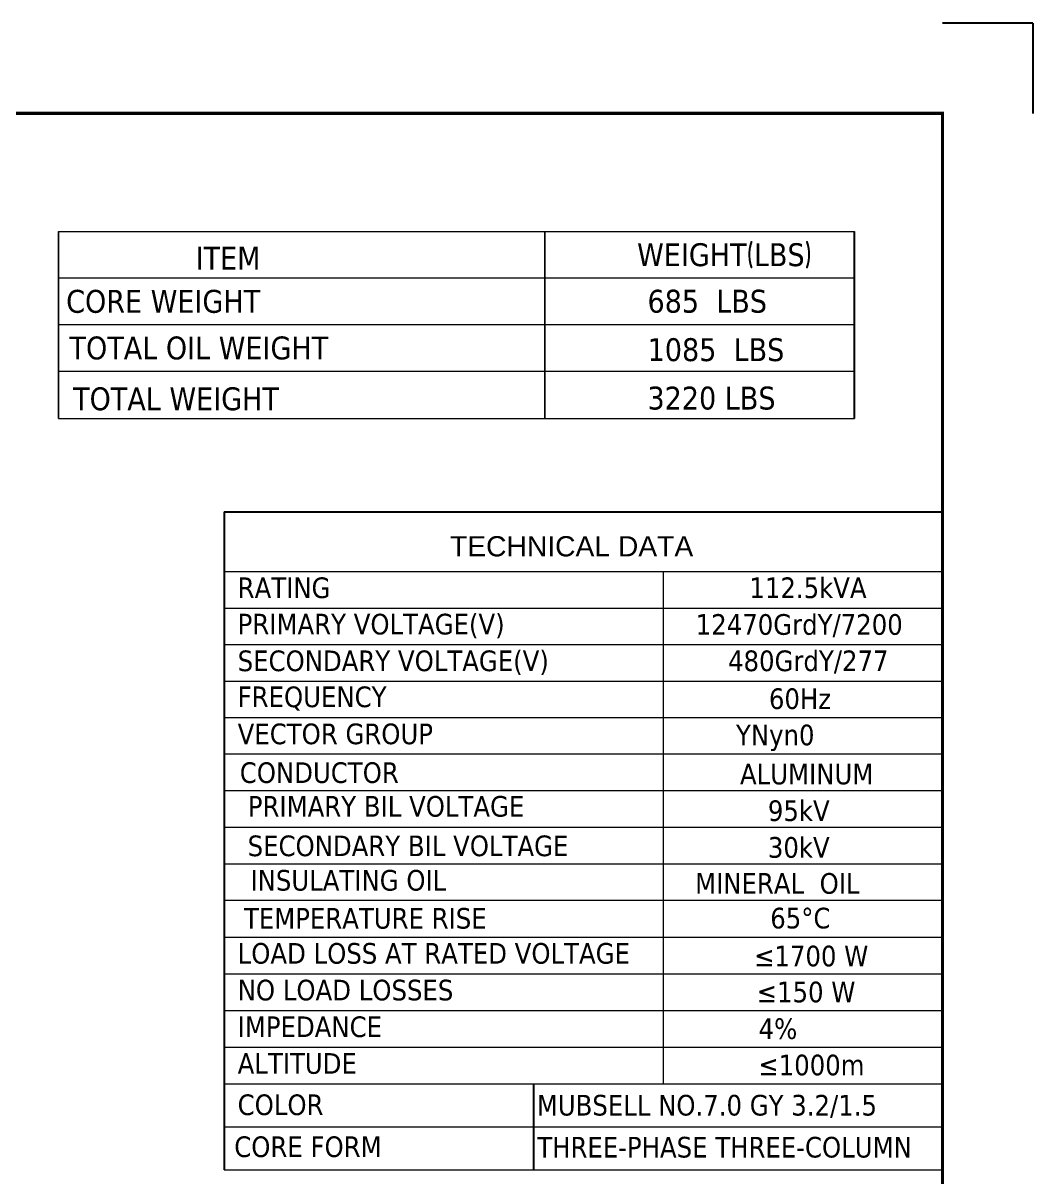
# Model space of a CAD drawing. Header units: millimetres. Extents: x 237080 to 246815, y -181726 to -175279.
# Drawn here: x 243771 to 246197, y -178052 to -175279 of the extents above; entities that cross this region are included whole.
import ezdxf
from ezdxf.enums import TextEntityAlignment as Align

# ---------------------------------------------------------------- set-up
doc = ezdxf.new("R2010")
doc.units = ezdxf.units.MM
doc.header["$LTSCALE"] = 13
doc.layers.add('1', color=4, linetype='Continuous')
doc.layers.add('6文字层', color=3, linetype='Continuous')
doc.layers.add('paper', color=254, linetype='Continuous', plot=False)
doc.layers.add('标注、文本', color=3, linetype='Continuous', lineweight=25)
doc.layers.add('铁心', color=3, linetype='Continuous', lineweight=0)
doc.styles.add('PDF Arial', font='arial.ttf')
doc.styles.add('Tahoma$001', font='tahoma.ttf', dxfattribs={"height": 2.159784})
doc.styles.add('Tahoma_txtstyle_30.51_0_0', font='tahoma.ttf')

msp = doc.modelspace()

# ---------------------------------------------------------------- linework, layer by layer
at = {"layer": '1', "const_width": 7.598}
msp.add_lwpolyline([(237644.367, -181487.227), (245980.009, -181487.227), (245980.009, -175495.985), (237644.367, -175495.985), (237644.367, -181487.227)], dxfattribs=at)
at = {"layer": '6文字层'}
for points in [[(244253.498, -176453.803), (245980.009, -176453.803)], [(244253.498, -176453.803), (244253.498, -178035.458)], [(245980.009, -176453.803), (245980.009, -177652.06)]]:
    msp.add_lwpolyline(points, dxfattribs=at)
at = {"layer": 'paper'}
for q in [(245980.009, -175278.911), (246197.083, -175495.985)]:
    msp.add_line((246197.083, -175278.911), q, dxfattribs=at)
at = {"layer": '标注、文本'}
for p, q in [((245768.567, -176229.725), (245768.567, -175779.525)), ((244997.574, -178035.458), (244997.574, -177828.47))]:
    msp.add_line(p, q, dxfattribs=at)
at = {"layer": '铁心'}
for p, q in [((243855.536, -175779.525), (243855.536, -175966.643)), ((243855.536, -175966.643), (243855.536, -175779.525)), ((243855.536, -175779.525), (245768.567, -175779.525)), ((245024.456, -175779.525), (245024.456, -175929.219)), ((245024.456, -175929.219), (245024.456, -175779.525)), ((243855.536, -175891.26), (245768.567, -175891.26)), ((245024.456, -176102.106), (245024.456, -175929.219)), ((245024.456, -175929.219), (245024.456, -176102.106)), ((243855.536, -176229.725), (243855.536, -175966.643)), ((243855.536, -175966.643), (243855.536, -176229.725)), ((243855.536, -176003.461), (245768.567, -176003.461)), ((245024.456, -176229.725), (245024.456, -176102.106)), ((245024.456, -176102.106), (245024.456, -176229.725)), ((243855.536, -176115.662), (245768.567, -176115.662)), ((243855.536, -176229.725), (245768.567, -176229.725))]:
    msp.add_line(p, q, dxfattribs=at)
for points in [[(244253.498, -176596.928), (245980.009, -176596.928)], [(245308.448, -176596.928), (245308.448, -177828.47)], [(244253.498, -176685.133), (245980.009, -176685.133)], [(244253.498, -176772.506), (245980.009, -176772.506)], [(244253.498, -176860.711), (245980.009, -176860.711)], [(244253.498, -176948.084), (245980.009, -176948.084)], [(244253.498, -177035.457), (245980.009, -177035.457)], [(244253.498, -177123.662), (245980.009, -177123.662)], [(244253.498, -177211.867), (245980.009, -177211.867)], [(244253.498, -177300.072), (245980.009, -177300.072)], [(244253.498, -177387.445), (245980.009, -177387.445)], [(244253.498, -177475.65), (245980.009, -177475.65)], [(244253.498, -177475.65), (245980.009, -177475.65)], [(244253.498, -177563.855), (245980.009, -177563.855)], [(244253.498, -177652.06), (245980.009, -177652.06)], [(244253.498, -177740.265), (245980.009, -177740.265)], [(244253.498, -177828.47), (245980.009, -177828.47)], [(244253.498, -177828.47), (245980.009, -177828.47)], [(244253.498, -177828.47), (245980.009, -177828.47)], [(245980.009, -177828.47), (245980.009, -178034.482)], [(244253.498, -177931.964), (245980.009, -177931.964)], [(244253.498, -177931.964), (245383.578, -177931.964)], [(244253.499, -177931.964), (245383.578, -177931.964)], [(244253.498, -178035.458), (245980.009, -178035.458)], [(244253.498, -178035.458), (245383.578, -178035.458)], [(244253.499, -178035.458), (245383.578, -178035.458)]]:
    msp.add_lwpolyline(points, dxfattribs=at)

# ---------------------------------------------------------------- texts
for s, height, style, p in [('ITEM', 55.015, 'Tahoma_txtstyle_30.51_0_0', (244185.129, -175871.44)), ('CORE WEIGHT', 55.01498, 'Tahoma_txtstyle_30.51_0_0', (243874.027, -175975.233)), ('685  LBS', 55.015, 'Tahoma_txtstyle_30.51_0_0', (245270.97, -175974.938)), ('TOTAL OIL WEIGHT', 55.01498, 'Tahoma_txtstyle_30.51_0_0', (243882.084, -176087.264)), ('1085  LBS', 55.015, 'Tahoma_txtstyle_30.51_0_0', (245271.323, -176091.351)), ('TOTAL WEIGHT', 55.01498, 'Tahoma_txtstyle_30.51_0_0', (243890.659, -176209.477)), ('3220 LBS', 55.015, 'Tahoma_txtstyle_30.51_0_0', (245270.902, -176207.735)), ('TECHNICAL DATA', 48.60227, 'PDF Arial', (244796.277, -176560.77)), ('RATING', 49.6299, 'Tahoma$001', (244286.155, -176661.001)), ('112.5kVA', 49.6299, 'Tahoma$001', (245515.775, -176661.001)), ('PRIMARY VOLTAGE(V)', 49.62988, 'Tahoma$001', (244286.155, -176748.375)), ('12470GrdY/7200', 49.63, 'Tahoma$001', (245386.905, -176749.206)), ('SECONDARY VOLTAGE(V)', 49.62988, 'Tahoma$001', (244286.155, -176836.579)), ('480GrdY/277', 49.62988, 'Tahoma$001', (245464.483, -176836.579)), ('FREQUENCY', 49.6299, 'Tahoma$001', (244286.155, -176923.12)), ('60Hz', 49.6299, 'Tahoma$001', (245562.724, -176927.603)), ('VECTOR GROUP', 49.62988, 'Tahoma$001', (244286.155, -177012.157)), ('YNyn0', 49.6299, 'Tahoma$001', (245483.659, -177014.732)), ('CONDUCTOR', 49.6299, 'Tahoma$001', (244291.265, -177105.374)), ('ALUMINUM', 49.6299, 'Tahoma$001', (245493.245, -177108.618)), ('95kV', 49.6299, 'Tahoma$001', (245560.256, -177196.823)), ('30kV', 49.6299, 'Tahoma$001', (245560.256, -177285.028)), ('MINERAL  OIL ', 49.62988, 'Tahoma$001', (245385.358, -177371.569)), ('LOAD LOSS AT RATED VOLTAGE', 49.62988, 'Tahoma$001', (244286.155, -177539.723)), ('≤1700 W', 49.6299, 'Tahoma$001', (245526.928, -177546.096)), ('NO LOAD LOSSES', 49.62988, 'Tahoma$001', (244286.155, -177627.928)), ('≤150 W', 49.6299, 'Tahoma$001', (245533.178, -177632.524)), ('IMPEDANCE', 49.6299, 'Tahoma$001', (244286.155, -177716.133)), ('4%%%', 49.6299, 'Tahoma$001', (245537.957, -177720.732)), ('ALTITUDE', 49.6299, 'Tahoma$001', (244286.155, -177804.338)), ('≤1000m', 49.6299, 'Tahoma$001', (245537.178, -177808.047)), ('COLOR', 49.6299, 'Tahoma$001', (244286.081, -177903.65)), ('MUBSELL NO.7.0 GY 3.2/1.5', 49.62988, 'Tahoma$001', (245004.938, -177904.674)), ('CORE FORM', 49.6299, 'Tahoma$001', (244277.933, -178004.461)), ('THREE-PHASE THREE-COLUMN', 49.62988, 'Tahoma$001', (245006.039, -178005.586))]:
    msp.add_text(s, height=height, dxfattribs=dict(at, style=style)).set_placement(p)
at = {"layer": '铁心', "style": 'Tahoma$001'}
for s, p in [('PRIMARY BIL VOLTAGE', (244642.754, -177161.549)), ('SECONDARY BIL VOLTAGE', (244695.487, -177256.51)), ('INSULATING OIL', (244552.162, -177339.31)), ('TEMPERATURE RISE ', (244602.141, -177430.689))]:
    msp.add_text(s, height=49.62988, dxfattribs=at).set_placement(p, align=Align.MIDDLE)
msp.add_text('65%%DC', height=49.6299, dxfattribs=at).set_placement((245565.927, -177430.152), align=Align.MIDDLE_LEFT)
at = {"layer": '铁心', "insert": (245245.968, -175808.083), "char_height": 55.01498, "width": 651.42255, "attachment_point": 1, "style": 'Tahoma_txtstyle_30.51_0_0'}
msp.add_mtext('WEIGHT{\\Fgbenor,gbcbig|c134;(}LBS{\\Fgbenor,gbcbig|c134;)}', dxfattribs=at)

doc.saveas('drawing.dxf')
